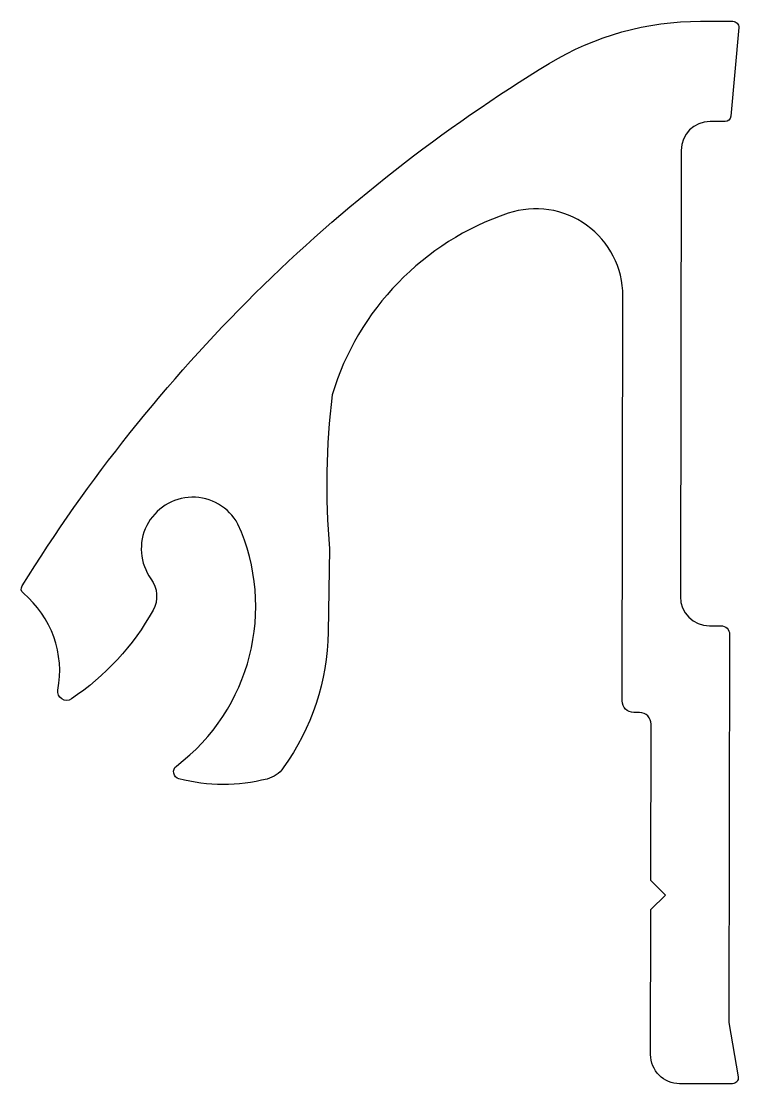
# Model space of a CAD drawing. Extents: x 940.3 to 965.1, y -17.1 to 19.5.
import ezdxf

# ---------------------------------------------------------------- set-up
doc = ezdxf.new("R2010")
doc.units = 0
doc.header["$LTSCALE"] = 15
doc.layers.get('0').update_dxf_attribs({"linetype": 'CONTINUOUS'})

msp = doc.modelspace()

# ---------------------------------------------------------------- linework, layer by layer
msp.add_lwpolyline([(945.776, -6.635, -0.625384), (945.689, -6.194, 0.350186), (947.81, 2.15, 1.063996), (944.811, 0.261, -0.294923), (944.883, -0.822, -0.118722), (942.066, -3.881, -0.665608), (941.604, -3.576, 0.272029), (940.411, -0.237, -0.373676), (940.369, 0.022, -0.117576), (958.541, 18.028, -0.137939), (963.755, 19.485), (964.875, 19.484, -0.44001), (965.074, 19.266), (964.802, 16.209, -0.388878), (964.602, 16.027), (964.088, 16.028, 0.414213), (963.087, 15.029), (963.063, -0.353, 0.414209), (964.061, -1.355), (964.459, -1.356, -0.414209), (964.758, -1.656), (964.737, -15.039), (965.054, -16.916, -0.46456), (964.857, -17.149), (963.036, -17.147, -0.414214), (962.038, -16.145), (962.046, -11.141), (962.547, -10.642), (962.047, -10.141), (962.056, -4.752, 0.414201), (961.656, -4.351), (961.456, -4.351, -0.414201), (961.057, -3.95), (961.079, 10.015, 0.513292), (957.122, 12.863, 0.242827), (951.057, 6.606, 0.050848), (950.967, 1.298), (950.92, -1.579, -0.152764), (949.374, -6.257, -0.175429), (948.812, -6.642, -0.128596)], format="xyb", close=True)

doc.saveas('drawing.dxf')
